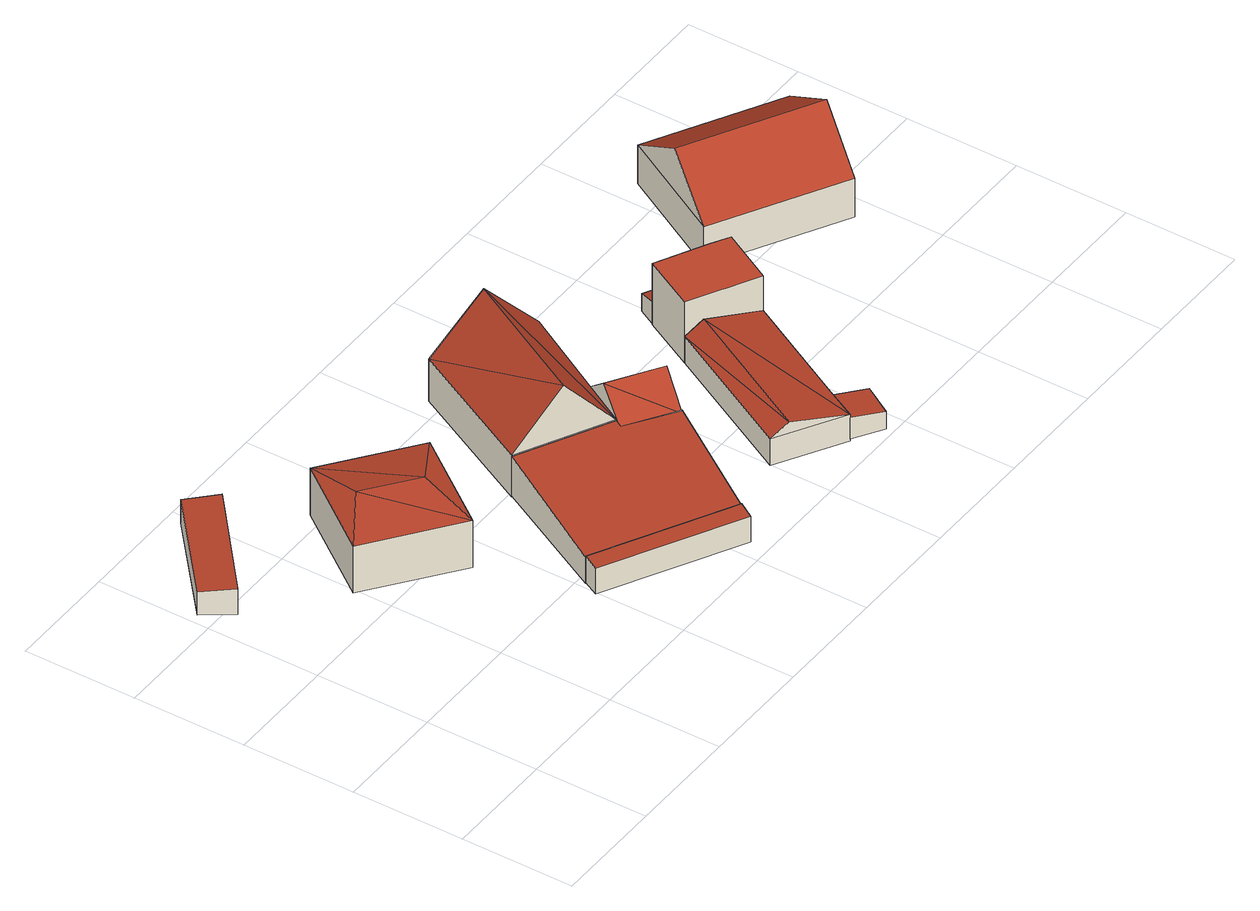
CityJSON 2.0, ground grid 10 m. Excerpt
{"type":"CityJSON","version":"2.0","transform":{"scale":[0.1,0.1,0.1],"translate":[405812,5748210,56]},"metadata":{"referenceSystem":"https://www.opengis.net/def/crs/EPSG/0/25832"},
"CityObjects":{
"building1":{"type":"Building","attributes":{"Gemeindeschluessel":"05515000","Geometrietyp2DReferenz":"3000","function":"51003_1201","roofType":"2100","measuredHeight":2.52},"geometry":[{"type":"Solid","lod":"2","boundaries":[[[[0,1,2,3]],[[4,5,1,0]],[[6,7,5,4]],[[3,2,7,6]],[[4,0,3,6]],[[1,5,7,2]]]],"semantics":{"surfaces":[{"type":"WallSurface"},{"type":"RoofSurface"},{"type":"GroundSurface"}],"values":[[0,0,0,0,1,2]]}}]},
"building2":{"type":"Building","attributes":{"Gemeindeschluessel":"05515000","Geometrietyp2DReferenz":"3000","function":"51003_1201","roofType":"3200","measuredHeight":5.59},"geometry":[{"type":"Solid","lod":"2","boundaries":[[[[8,9,10,11]],[[12,13,9,8]],[[14,15,13,12]],[[11,10,15,14]],[[8,16,12]],[[14,17,11]],[[16,8,11]],[[11,17,16]],[[12,16,17]],[[17,14,12]],[[9,13,15,10]]]],"semantics":{"surfaces":[{"type":"WallSurface"},{"type":"RoofSurface"},{"type":"GroundSurface"}],"values":[[0,0,0,0,1,1,1,1,1,1,2]]}}]},
"building3":{"type":"Building","attributes":{"Gemeindeschluessel":"05515000","Geometrietyp2DReferenz":"3000","function":"51009_1610","roofType":"2100","measuredHeight":2.64},"geometry":[{"type":"Solid","lod":"2","boundaries":[[[[18,19,20,21]],[[22,23,19,18]],[[24,25,23,22]],[[21,20,25,24]],[[22,18,21,24]],[[19,23,25,20]]]],"semantics":{"surfaces":[{"type":"WallSurface"},{"type":"RoofSurface"},{"type":"GroundSurface"}],"values":[[0,0,0,0,1,2]]}}]},
"building4":{"type":"Building","attributes":{"Gemeindeschluessel":"05515000","Geometrietyp2DReferenz":"3000","function":"31001_2000","roofType":"2100","measuredHeight":3.87},"geometry":[{"type":"Solid","lod":"2","boundaries":[[[[26,27,28,29]],[[30,31,27,26]],[[32,33,31,30]],[[34,35,33,32]],[[36,37,35,34]],[[29,28,37,36]],[[34,32,30,26,29,36]],[[27,31,33,35,37,28]]]],"semantics":{"surfaces":[{"type":"WallSurface"},{"type":"RoofSurface"},{"type":"GroundSurface"}],"values":[[0,0,0,0,0,0,1,2]]}}]},
"building5":{"type":"Building","attributes":{"Gemeindeschluessel":"05515000","Geometrietyp2DReferenz":"3000","function":"31001_2700","roofType":"3100","measuredHeight":9.19},"geometry":[{"type":"Solid","lod":"2","boundaries":[[[[38,39,40,41]],[[42,43,39,38]],[[44,45,43,42]],[[41,40,45,44]],[[38,46,42]],[[44,47,41]],[[47,46,38]],[[38,41,47]],[[44,42,46]],[[46,47,44]],[[39,43,45,40]]]],"semantics":{"surfaces":[{"type":"WallSurface"},{"type":"RoofSurface"},{"type":"GroundSurface"}],"values":[[0,0,0,0,0,0,1,1,1,1,2]]}}]},
"building6":{"type":"Building","attributes":{"Gemeindeschluessel":"05515000","Geometrietyp2DReferenz":"3000","function":"31001_2700","roofType":"5000","measuredHeight":5.84},"geometry":[{"type":"Solid","lod":"2","boundaries":[[[[48,49,50,51]],[[52,53,49,48]],[[54,55,53,52]],[[51,50,55,54]],[[52,56,57]],[[57,54,52]],[[56,48,51]],[[51,57,56]],[[54,57,51]],[[48,56,52]],[[49,53,55,50]]]],"semantics":{"surfaces":[{"type":"WallSurface"},{"type":"RoofSurface"},{"type":"GroundSurface"}],"values":[[0,0,0,0,1,1,1,1,0,0,2]]}}]},
"building7":{"type":"Building","attributes":{"Gemeindeschluessel":"05515000","Geometrietyp2DReferenz":"3000","function":"31001_2700","roofType":"2100","measuredHeight":2.1},"geometry":[{"type":"Solid","lod":"2","boundaries":[[[[58,59,60,61]],[[62,63,59,58]],[[64,65,63,62]],[[61,60,65,64]],[[62,58,61,64]],[[59,63,65,60]]]],"semantics":{"surfaces":[{"type":"WallSurface"},{"type":"RoofSurface"},{"type":"GroundSurface"}],"values":[[0,0,0,0,1,2]]}}]},
"building8":{"type":"Building","attributes":{"Gemeindeschluessel":"05515000","Geometrietyp2DReferenz":"3000","function":"31001_2460","roofType":"3100","measuredHeight":3.69},"geometry":[{"type":"Solid","lod":"2","boundaries":[[[[66,67,68,69]],[[70,71,67,66]],[[72,73,71,70]],[[74,75,73,72]],[[69,68,75,74]],[[76,69,77]],[[74,77,69]],[[70,66,76,72]],[[77,72,76]],[[76,66,69]],[[77,74,72]],[[67,71,73,75,68]]]],"semantics":{"surfaces":[{"type":"WallSurface"},{"type":"RoofSurface"},{"type":"GroundSurface"}],"values":[[0,0,0,0,0,1,1,1,1,0,0,2]]}}]},
"building9":{"type":"Building","attributes":{"Gemeindeschluessel":"05515000","Geometrietyp2DReferenz":"3000","function":"31001_2700","roofType":"9999","measuredHeight":6},"geometry":[{"type":"Solid","lod":"2","boundaries":[[[[78,79,80,81,82]],[[80,83,84,81]],[[79,85,83,80]],[[78,67,85,79]],[[82,68,67,78]],[[81,84,68,82]],[[83,85,67,68,84]]]],"semantics":{"surfaces":[{"type":"RoofSurface"},{"type":"WallSurface"},{"type":"GroundSurface"}],"values":[[0,1,1,1,1,1,2]]}}]},
"building10":{"type":"Building","attributes":{"Gemeindeschluessel":"05515000","Geometrietyp2DReferenz":"3000","function":"31001_2700","roofType":"2100","measuredHeight":2.14},"geometry":[{"type":"Solid","lod":"2","boundaries":[[[[86,87,88,89]],[[90,91,87,86]],[[92,93,91,90]],[[89,88,93,92]],[[90,86,89,92]],[[87,91,93,88]]]],"semantics":{"surfaces":[{"type":"WallSurface"},{"type":"RoofSurface"},{"type":"GroundSurface"}],"values":[[0,0,0,0,1,2]]}}]},
"building11":{"type":"Building","attributes":{"name":"Kiskämper","Gemeindeschluessel":"05515000","Geometrietyp2DReferenz":"3000","function":"31001_1100","roofType":"3100","measuredHeight":8.05},"address":[{"country":"Germany","locality":"Münster","thoroughfareNumber":"56","thoroughfareName":"Vennepohl"}],"geometry":[{"type":"Solid","lod":"2","boundaries":[[[[94,95,96,97]],[[98,99,95,94]],[[100,101,99,98]],[[97,96,101,100]],[[94,102,98]],[[100,103,97]],[[97,103,102,94]],[[98,102,103,100]],[[95,99,101,96]]]],"semantics":{"surfaces":[{"type":"WallSurface"},{"type":"RoofSurface"},{"type":"GroundSurface"}],"values":[[0,0,0,0,0,0,1,1,2]]}}]}
},
"vertices":[
[114,364,32],[114,364,7],[93,388,7],[93,388,30],[27,291,32],[27,291,7],[9,316,30],[9,316,7],
[231,253,54],[231,253,8],[155,311,8],[155,311,54],[172,174,54],[172,174,8],[96,232,54],[96,232,8],[185,226,64],[141,260,64],
[311,13,37],[311,13,12],[319,27,12],[319,27,38],[194,76,37],[194,76,12],[201,90,38],[201,90,12],
[319,27,36],[319,27,11],[375,119,11],[375,119,49],[201,90,36],[201,90,11],[256,195,50],[256,195,11],[336,153,50],[336,153,11],[333,147,49],[333,147,11],
[316,311,51],[316,311,10],[256,195,10],[256,195,51],[400,267,51],[400,267,10],[336,153,51],[336,153,10],[358,289,102],[296,174,102],
[405,167,46],[405,167,12],[360,196,12],[360,196,46],[375,119,46],[375,119,12],[333,147,46],[333,147,12],[391,144,70],[347,172,70],
[453,18,35],[453,18,14],[478,2,14],[478,2,31],[467,45,35],[467,45,14],[494,28,31],[494,28,14],
[519,142,38],[519,142,12],[460,174,12],[460,174,38],[467,45,38],[467,45,12],[453,18,38],[453,18,12],[395,52,38],[395,52,12],[474,166,49],[409,44,49],
[519,142,72],[544,188,72],[528,197,72],[484,220,72],[460,174,72],[528,197,12],[484,220,12],[544,188,12],
[492,235,30],[492,235,13],[484,220,13],[484,220,34],[536,212,30],[536,212,13],[528,197,34],[528,197,13],
[561,225,53],[561,225,15],[673,162,15],[673,162,53],[614,321,53],[614,321,15],[727,258,53],[727,258,15],[584,267,95],[697,204,95]
]}
